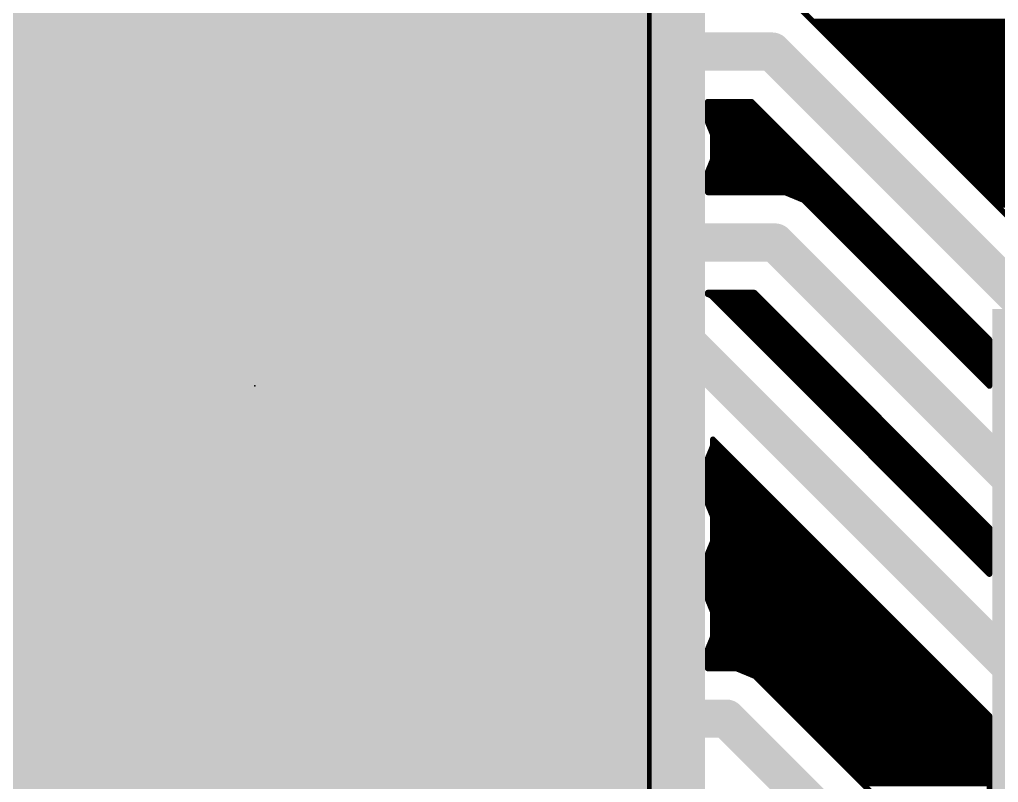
# Model space of a CAD drawing. Extents: x -14 to 106, y -12 to 107.
# Drawn here: x 48.03 to 74.08, y 39.34 to 59.64 of the extents above; entities that cross this region are included whole.
import ezdxf

# ---------------------------------------------------------------- set-up
doc = ezdxf.new("R2010")
doc.units = 0
for name, color, linetype in [('16', 132, 'CONTINUOUS'), ('17', 110, 'CONTINUOUS'), ('21', 253, 'CONTINUOUS'), ('23', 53, 'CONTINUOUS'), ('42', 132, 'CONTINUOUS')]:
    doc.layers.add(name, color=color, linetype=linetype)

# ---------------------------------------------------------------- blocks, each defined once
blk = doc.blocks.new('RECT')
blk.add_solid([(-0.5, -0.5), (0.5, -0.5), (-0.5, 0.5), (0.5, 0.5)])
blk = doc.blocks.new('OFFSETP100')
at = {"const_width": 1}
blk.add_lwpolyline([(0, 0), (1, 0)], dxfattribs=at)
at = {"const_width": 0.5}
for points in [[(0, 0.25, 1), (0, -0.25)], [(1, -0.25, 1), (1, 0.25)]]:
    blk.add_lwpolyline(points, format="xyb", dxfattribs=at)

msp = doc.modelspace()

# ---------------------------------------------------------------- linework, layer by layer
at = {"layer": '16'}
for points, const_width in [([(76.7234, 52.0156), (68.8207, 59.9183)], 0.1524), ([(69.1506, 59.5884), (103.6066, 59.5884)], 0.1524), ([(69.303, 59.436), (103.6066, 59.436)], 0.1524), ([(68.065, 58.7872), (63.1855, 58.7872)], 1.016), ([(79.4826, 47.3696), (68.065, 58.7872)], 1.016), ([(69.4554, 59.2836), (103.6066, 59.2836)], 0.1524), ([(69.6078, 59.1312), (103.6066, 59.1312)], 0.1524), ([(69.7602, 58.9788), (103.6066, 58.9788)], 0.1524), ([(69.9126, 58.8264), (103.6066, 58.8264)], 0.1524), ([(70.065, 58.674), (103.6066, 58.674)], 0.1524), ([(70.2174, 58.5216), (103.6066, 58.5216)], 0.1524), ([(70.3698, 58.3692), (103.6066, 58.3692)], 0.1524), ([(70.5222, 58.2168), (103.6066, 58.2168)], 0.1524), ([(70.6746, 58.0644), (103.6066, 58.0644)], 0.1524), ([(70.827, 57.912), (103.6066, 57.912)], 0.1524), ([(70.9794, 57.7596), (103.6066, 57.7596)], 0.1524), ([(71.1318, 57.6072), (103.6066, 57.6072)], 0.1524), ([(66.3503, 56.905), (66.3503, 57.453)], 0.1524), ([(66.3503, 57.453), (67.5123, 57.453)], 0.1524), ([(66.3503, 57.3024), (67.6629, 57.3024)], 0.1524), ([(67.5123, 57.453), (73.844, 51.1213)], 0.1524), ([(71.2842, 57.4548), (103.6066, 57.4548)], 0.1524), ([(71.4366, 57.3024), (103.6066, 57.3024)], 0.1524), ([(66.3503, 57.15), (67.8153, 57.15)], 0.1524), ([(66.3503, 56.9976), (67.9677, 56.9976)], 0.1524), ([(71.589, 57.15), (103.6066, 57.15)], 0.1524), ([(71.7414, 56.9976), (103.6066, 56.9976)], 0.1524), ([(66.4867, 56.5756), (66.3503, 56.905)], 0.1524), ([(66.375, 56.8452), (68.1201, 56.8452)], 0.1524), ([(71.8938, 56.8452), (103.6066, 56.8452)], 0.1524), ([(66.4382, 56.6928), (68.2725, 56.6928)], 0.1524), ([(66.4867, 55.9188), (66.4867, 56.5756)], 0.1524), ([(66.4867, 56.5404), (68.4249, 56.5404)], 0.1524), ([(72.0462, 56.6928), (103.6066, 56.6928)], 0.1524), ([(72.1986, 56.5404), (103.6066, 56.5404)], 0.1524), ([(66.4867, 56.388), (68.5773, 56.388)], 0.1524), ([(66.4867, 56.2356), (68.7297, 56.2356)], 0.1524), ([(72.351, 56.388), (103.6066, 56.388)], 0.1524), ([(72.5034, 56.2356), (103.6066, 56.2356)], 0.1524), ([(66.4867, 56.0832), (68.8821, 56.0832)], 0.1524), ([(72.6558, 56.0832), (103.6066, 56.0832)], 0.1524), ([(66.3503, 55.5894), (66.4867, 55.9188)], 0.1524), ([(66.4286, 55.7784), (69.1869, 55.7784)], 0.1524), ([(66.4867, 55.9308), (69.0345, 55.9308)], 0.1524), ([(72.8082, 55.9308), (103.6066, 55.9308)], 0.1524), ([(72.9606, 55.7784), (103.6066, 55.7784)], 0.1524), ([(66.3503, 55.0414), (66.3503, 55.5894)], 0.1524), ([(66.3503, 55.4736), (69.4917, 55.4736)], 0.1524), ([(66.3654, 55.626), (69.3393, 55.626)], 0.1524), ([(73.113, 55.626), (103.6066, 55.626)], 0.1524), ([(73.2654, 55.4736), (103.6066, 55.4736)], 0.1524), ([(66.3503, 55.3212), (69.6441, 55.3212)], 0.1524), ([(66.3503, 55.1688), (69.7965, 55.1688)], 0.1524), ([(73.4178, 55.3212), (103.6066, 55.3212)], 0.1524), ([(73.5702, 55.1688), (103.6066, 55.1688)], 0.1524), ([(68.4065, 55.0414), (66.3503, 55.0414)], 0.1524), ([(68.8969, 54.8383), (68.4065, 55.0414)], 0.1524), ([(68.4669, 55.0164), (69.9489, 55.0164)], 0.1524), ([(73.7226, 55.0164), (103.6066, 55.0164)], 0.1524), ([(68.8348, 54.864), (70.1013, 54.864)], 0.1524), ([(69.2722, 54.463), (68.8969, 54.8383)], 0.1524), ([(69.0236, 54.7116), (70.2537, 54.7116)], 0.1524), ([(73.875, 54.864), (103.6066, 54.864)], 0.1524), ([(74.0274, 54.7116), (103.6066, 54.7116)], 0.1524), ([(69.176, 54.5592), (70.4061, 54.5592)], 0.1524), ([(73.844, 49.8912), (69.2722, 54.463)], 0.1524), ([(69.2722, 54.463), (69.2722, 54.463)], 0.1524), ([(69.3284, 54.4068), (70.5585, 54.4068)], 0.1524), ([(68.1412, 53.7072), (63.1855, 53.7072)], 1.016), ([(79.4826, 42.3658), (68.1412, 53.7072)], 1.016), ([(69.4808, 54.2544), (70.7109, 54.2544)], 0.1524), ([(69.6332, 54.102), (70.8633, 54.102)], 0.1524), ([(69.7856, 53.9496), (71.0157, 53.9496)], 0.1524), ([(69.938, 53.7972), (71.1681, 53.7972)], 0.1524), ([(70.0904, 53.6448), (71.3205, 53.6448)], 0.1524), ([(70.2428, 53.4924), (71.4729, 53.4924)], 0.1524), ([(70.3952, 53.34), (71.6253, 53.34)], 0.1524), ([(70.5476, 53.1876), (71.7777, 53.1876)], 0.1524), ([(70.7, 53.0352), (71.9301, 53.0352)], 0.1524), ([(70.8524, 52.8828), (72.0825, 52.8828)], 0.1524), ([(71.0048, 52.7304), (72.2349, 52.7304)], 0.1524), ([(71.1572, 52.578), (72.3873, 52.578)], 0.1524), ([(66.3503, 52.373), (67.5885, 52.373)], 0.1524), ([(66.3503, 52.3326), (66.3503, 52.373)], 0.1524), ([(66.4331, 52.2983), (66.3503, 52.3326)], 0.1524), ([(66.8084, 51.923), (66.4331, 52.2983)], 0.1524), ([(67.5885, 52.373), (73.844, 46.1175)], 0.1524), ([(71.3096, 52.4256), (72.5397, 52.4256)], 0.1524), ([(66.4582, 52.2732), (67.6883, 52.2732)], 0.1524), ([(66.6106, 52.1208), (67.8407, 52.1208)], 0.1524), ([(71.462, 52.2732), (72.6921, 52.2732)], 0.1524), ([(71.6144, 52.1208), (72.8445, 52.1208)], 0.1524), ([(66.763, 51.9684), (67.9931, 51.9684)], 0.1524), ([(73.844, 44.8874), (66.8084, 51.923)], 0.1524), ([(66.9154, 51.816), (68.1455, 51.816)], 0.1524), ([(71.7668, 51.9684), (72.9969, 51.9684)], 0.1524), ([(71.9192, 51.816), (73.1493, 51.816)], 0.1524), ([(65.6774, 51.1672), (63.1855, 51.1672)], 1.016), ([(79.4826, 37.362), (65.6774, 51.1672)], 1.016), ([(67.0678, 51.6636), (68.2979, 51.6636)], 0.1524), ([(67.2202, 51.5112), (68.4503, 51.5112)], 0.1524), ([(72.0716, 51.6636), (73.3017, 51.6636)], 0.1524), ([(72.224, 51.5112), (73.4541, 51.5112)], 0.1524), ([(67.3726, 51.3588), (68.6027, 51.3588)], 0.1524), ([(72.3764, 51.3588), (73.6065, 51.3588)], 0.1524), ([(67.525, 51.2064), (68.7551, 51.2064)], 0.1524), ([(67.6774, 51.054), (68.9075, 51.054)], 0.1524), ([(72.5288, 51.2064), (73.7589, 51.2064)], 0.1524), ([(72.6812, 51.054), (73.844, 51.054)], 0.1524), ([(73.844, 51.1213), (73.844, 49.8912)], 0.1524), ([(67.8298, 50.9016), (69.0599, 50.9016)], 0.1524), ([(67.9822, 50.7492), (69.2123, 50.7492)], 0.1524), ([(72.8336, 50.9016), (73.844, 50.9016)], 0.1524), ([(72.986, 50.7492), (73.844, 50.7492)], 0.1524), ([(68.1346, 50.5968), (69.3647, 50.5968)], 0.1524), ([(73.1384, 50.5968), (73.844, 50.5968)], 0.1524), ([(68.287, 50.4444), (69.5171, 50.4444)], 0.1524), ([(68.4394, 50.292), (69.6695, 50.292)], 0.1524), ([(73.2908, 50.4444), (73.844, 50.4444)], 0.1524), ([(73.4432, 50.292), (73.844, 50.292)], 0.1524), ([(68.5918, 50.1396), (69.8219, 50.1396)], 0.1524), ([(68.7442, 49.9872), (69.9743, 49.9872)], 0.1524), ([(73.5956, 50.1396), (73.844, 50.1396)], 0.1524), ([(73.748, 49.9872), (73.844, 49.9872)], 0.1524), ([(68.8966, 49.8348), (70.1267, 49.8348)], 0.1524), ([(69.049, 49.6824), (70.2791, 49.6824)], 0.1524), ([(69.2014, 49.53), (70.4315, 49.53)], 0.1524), ([(69.3538, 49.3776), (70.5839, 49.3776)], 0.1524), ([(69.5062, 49.2252), (70.7363, 49.2252)], 0.1524), ([(69.6586, 49.0728), (70.8887, 49.0728)], 0.1524), ([(69.811, 48.9204), (71.0411, 48.9204)], 0.1524), ([(69.9634, 48.768), (71.1935, 48.768)], 0.1524), ([(66.4867, 48.2988), (66.4867, 48.471)], 0.1524), ([(66.4867, 48.471), (73.844, 41.1137)], 0.1524), ([(66.4867, 48.4632), (66.4945, 48.4632)], 0.1524), ([(70.1158, 48.6156), (71.3459, 48.6156)], 0.1524), ([(70.2682, 48.4632), (71.4983, 48.4632)], 0.1524), ([(66.3503, 47.9694), (66.4867, 48.2988)], 0.1524), ([(66.4286, 48.1584), (66.7993, 48.1584)], 0.1524), ([(66.4867, 48.3108), (66.6469, 48.3108)], 0.1524), ([(70.4206, 48.3108), (71.6507, 48.3108)], 0.1524), ([(70.573, 48.1584), (71.8031, 48.1584)], 0.1524), ([(66.3503, 46.745), (66.3503, 47.9694)], 0.1524), ([(66.3654, 48.006), (66.9517, 48.006)], 0.1524), ([(70.7254, 48.006), (71.9555, 48.006)], 0.1524), ([(66.3503, 47.8536), (67.1041, 47.8536)], 0.1524), ([(66.3503, 47.7012), (67.2565, 47.7012)], 0.1524), ([(70.8778, 47.8536), (72.1079, 47.8536)], 0.1524), ([(71.0302, 47.7012), (72.2603, 47.7012)], 0.1524), ([(66.3503, 47.5488), (67.4089, 47.5488)], 0.1524), ([(66.3503, 47.3964), (67.5613, 47.3964)], 0.1524), ([(71.1826, 47.5488), (72.4127, 47.5488)], 0.1524), ([(71.335, 47.3964), (72.5651, 47.3964)], 0.1524), ([(66.3503, 47.244), (67.7137, 47.244)], 0.1524), ([(66.3503, 47.0916), (67.8661, 47.0916)], 0.1524), ([(71.4874, 47.244), (72.7175, 47.244)], 0.1524), ([(71.6398, 47.0916), (72.8699, 47.0916)], 0.1524), ([(66.3503, 46.9392), (68.0185, 46.9392)], 0.1524), ([(71.7922, 46.9392), (73.0223, 46.9392)], 0.1524), ([(66.3503, 46.7868), (68.1709, 46.7868)], 0.1524), ([(66.4867, 46.4156), (66.3503, 46.745)], 0.1524), ([(66.3961, 46.6344), (68.3233, 46.6344)], 0.1524), ([(71.9446, 46.7868), (73.1747, 46.7868)], 0.1524), ([(72.097, 46.6344), (73.3271, 46.6344)], 0.1524), ([(66.4592, 46.482), (68.4757, 46.482)], 0.1524), ([(66.4867, 45.7588), (66.4867, 46.4156)], 0.1524), ([(66.4867, 46.3296), (68.6281, 46.3296)], 0.1524), ([(72.2494, 46.482), (73.4795, 46.482)], 0.1524), ([(72.4018, 46.3296), (73.6319, 46.3296)], 0.1524), ([(66.4867, 46.1772), (68.7805, 46.1772)], 0.1524), ([(72.5542, 46.1772), (73.7843, 46.1772)], 0.1524), ([(73.844, 46.1175), (73.844, 44.8874)], 0.1524), ([(66.4867, 46.0248), (68.9329, 46.0248)], 0.1524), ([(66.4867, 45.8724), (69.0853, 45.8724)], 0.1524), ([(72.7066, 46.0248), (73.844, 46.0248)], 0.1524), ([(72.859, 45.8724), (73.844, 45.8724)], 0.1524), ([(66.3503, 45.4294), (66.4867, 45.7588)], 0.1524), ([(66.4075, 45.5676), (69.3901, 45.5676)], 0.1524), ([(66.4706, 45.72), (69.2377, 45.72)], 0.1524), ([(73.0114, 45.72), (73.844, 45.72)], 0.1524), ([(73.1638, 45.5676), (73.844, 45.5676)], 0.1524), ([(66.3503, 44.205), (66.3503, 45.4294)], 0.1524), ([(66.3503, 45.4152), (69.5425, 45.4152)], 0.1524), ([(66.3503, 45.2628), (69.6949, 45.2628)], 0.1524), ([(73.3162, 45.4152), (73.844, 45.4152)], 0.1524), ([(73.4686, 45.2628), (73.844, 45.2628)], 0.1524), ([(66.3503, 45.1104), (69.8473, 45.1104)], 0.1524), ([(73.621, 45.1104), (73.844, 45.1104)], 0.1524), ([(66.3503, 44.958), (69.9997, 44.958)], 0.1524), ([(66.3503, 44.8056), (70.1521, 44.8056)], 0.1524), ([(73.7734, 44.958), (73.844, 44.958)], 0.1524), ([(66.3503, 44.6532), (70.3045, 44.6532)], 0.1524), ([(66.3503, 44.5008), (70.4569, 44.5008)], 0.1524), ([(66.3503, 44.3484), (70.6093, 44.3484)], 0.1524), ([(66.4867, 43.8756), (66.3503, 44.205)], 0.1524), ([(66.354, 44.196), (70.7617, 44.196)], 0.1524), ([(66.4171, 44.0436), (70.9141, 44.0436)], 0.1524), ([(66.4803, 43.8912), (71.0665, 43.8912)], 0.1524), ([(66.4867, 43.2188), (66.4867, 43.8756)], 0.1524), ([(66.4867, 43.7388), (71.2189, 43.7388)], 0.1524), ([(66.4867, 43.5864), (71.3713, 43.5864)], 0.1524), ([(66.4867, 43.434), (71.5237, 43.434)], 0.1524), ([(66.3503, 42.8894), (66.4867, 43.2188)], 0.1524), ([(66.4867, 43.2816), (71.6761, 43.2816)], 0.1524), ([(66.3865, 42.9768), (71.9809, 42.9768)], 0.1524), ([(66.4496, 43.1292), (71.8285, 43.1292)], 0.1524), ([(66.3503, 42.3758), (66.3503, 42.8894)], 0.1524), ([(66.3503, 42.8244), (72.1333, 42.8244)], 0.1524), ([(66.3503, 42.672), (72.2857, 42.672)], 0.1524), ([(66.3503, 42.5196), (72.4381, 42.5196)], 0.1524), ([(67.1122, 42.3758), (66.3503, 42.3758)], 0.1524), ([(67.6026, 42.1727), (67.1122, 42.3758)], 0.1524), ([(67.133, 42.3672), (72.5905, 42.3672)], 0.1524), ([(67.5009, 42.2148), (72.7429, 42.2148)], 0.1524), ([(67.9779, 41.7974), (67.6026, 42.1727)], 0.1524), ([(67.7129, 42.0624), (72.8953, 42.0624)], 0.1524), ([(67.8653, 41.91), (73.0477, 41.91)], 0.1524), ([(73.844, 35.9313), (67.9779, 41.7974)], 0.1524), ([(68.0177, 41.7576), (73.2001, 41.7576)], 0.1524), ([(68.1701, 41.6052), (73.3525, 41.6052)], 0.1524), ([(63.2199, 41.0416), (63.1855, 41.0072)], 1.016), ([(66.8468, 41.0416), (63.2199, 41.0416)], 1.016), ([(75.6277, 32.2607), (66.8468, 41.0416)], 1.016), ([(68.3225, 41.4528), (73.5049, 41.4528)], 0.1524), ([(68.4749, 41.3004), (73.6573, 41.3004)], 0.1524), ([(68.6273, 41.148), (73.8097, 41.148)], 0.1524), ([(73.844, 41.1137), (73.844, 35.9313)], 0.1524), ([(68.7797, 40.9956), (73.844, 40.9956)], 0.1524), ([(68.9321, 40.8432), (73.844, 40.8432)], 0.1524), ([(69.0845, 40.6908), (73.844, 40.6908)], 0.1524), ([(69.2369, 40.5384), (73.844, 40.5384)], 0.1524), ([(69.3893, 40.386), (73.844, 40.386)], 0.1524), ([(69.5417, 40.2336), (73.844, 40.2336)], 0.1524), ([(69.6941, 40.0812), (73.844, 40.0812)], 0.1524), ([(69.8465, 39.9288), (73.844, 39.9288)], 0.1524), ([(69.9989, 39.7764), (73.844, 39.7764)], 0.1524), ([(70.1513, 39.624), (73.844, 39.624)], 0.1524), ([(70.3037, 39.4716), (73.844, 39.4716)], 0.1524), ([(70.4561, 39.3192), (73.844, 39.3192)], 0.1524)]:
    msp.add_lwpolyline(points, dxfattribs=dict(at, const_width=const_width))
for points, const_width in [([(69.1506, 59.6265, 1), (69.1506, 59.5503)], 0.0762), ([(69.303, 59.4741, 1), (69.303, 59.3979)], 0.0762), ([(63.1855, 59.0412, 1), (63.1855, 58.5332)], 0.508), ([(68.2446, 58.9668, 1), (67.8853, 58.6076)], 0.508), ([(68.065, 58.5332, 1), (68.065, 59.0412)], 0.508), ([(69.4554, 59.3217, 1), (69.4554, 59.2455)], 0.0762), ([(69.6078, 59.1693, 1), (69.6078, 59.0931)], 0.0762), ([(69.7602, 59.0169, 1), (69.7602, 58.9407)], 0.0762), ([(69.9126, 58.8645, 1), (69.9126, 58.7883)], 0.0762), ([(70.065, 58.7121, 1), (70.065, 58.6359)], 0.0762), ([(70.2174, 58.5597, 1), (70.2174, 58.4835)], 0.0762), ([(70.3698, 58.4073, 1), (70.3698, 58.3311)], 0.0762), ([(70.5222, 58.2549, 1), (70.5222, 58.1787)], 0.0762), ([(70.6746, 58.1025, 1), (70.6746, 58.0263)], 0.0762), ([(70.827, 57.9501, 1), (70.827, 57.8739)], 0.0762), ([(70.9794, 57.7977, 1), (70.9794, 57.7215)], 0.0762), ([(71.1318, 57.6453, 1), (71.1318, 57.5691)], 0.0762), ([(66.3884, 57.453, 1), (66.3122, 57.453)], 0.0762), ([(66.3503, 57.4911, 1), (66.3503, 57.4149)], 0.0762), ([(66.3503, 57.3405, 1), (66.3503, 57.2643)], 0.0762), ([(67.5392, 57.4799, 1), (67.4854, 57.4261)], 0.0762), ([(67.5123, 57.4149, 1), (67.5123, 57.4911)], 0.0762), ([(67.6629, 57.2643, 1), (67.6629, 57.3405)], 0.0762), ([(71.2842, 57.4929, 1), (71.2842, 57.4167)], 0.0762), ([(71.4366, 57.3405, 1), (71.4366, 57.2643)], 0.0762), ([(66.3503, 57.1881, 1), (66.3503, 57.1119)], 0.0762), ([(66.3503, 57.0357, 1), (66.3503, 56.9595)], 0.0762), ([(67.8153, 57.1119, 1), (67.8153, 57.1881)], 0.0762), ([(67.9677, 56.9595, 1), (67.9677, 57.0357)], 0.0762), ([(71.589, 57.1881, 1), (71.589, 57.1119)], 0.0762), ([(71.7414, 57.0357, 1), (71.7414, 56.9595)], 0.0762), ([(66.3855, 56.9196, 1), (66.3151, 56.8904)], 0.0762), ([(66.3122, 56.905, 1), (66.3884, 56.905)], 0.0762), ([(66.375, 56.8833, 1), (66.375, 56.8071)], 0.0762), ([(68.1201, 56.8071, 1), (68.1201, 56.8833)], 0.0762), ([(71.8938, 56.8833, 1), (71.8938, 56.8071)], 0.0762), ([(66.4382, 56.7309, 1), (66.4382, 56.6547)], 0.0762), ([(66.5248, 56.5756, 1), (66.4486, 56.5756)], 0.0762), ([(66.4867, 56.5785, 1), (66.4867, 56.5023)], 0.0762), ([(66.4515, 56.5611, 1), (66.5219, 56.5902)], 0.0762), ([(68.2725, 56.6547, 1), (68.2725, 56.7309)], 0.0762), ([(68.4249, 56.5023, 1), (68.4249, 56.5785)], 0.0762), ([(72.0462, 56.7309, 1), (72.0462, 56.6547)], 0.0762), ([(72.1986, 56.5785, 1), (72.1986, 56.5023)], 0.0762), ([(66.4867, 56.4261, 1), (66.4867, 56.3499)], 0.0762), ([(66.4867, 56.2737, 1), (66.4867, 56.1975)], 0.0762), ([(68.5773, 56.3499, 1), (68.5773, 56.4261)], 0.0762), ([(68.7297, 56.1975, 1), (68.7297, 56.2737)], 0.0762), ([(72.351, 56.4261, 1), (72.351, 56.3499)], 0.0762), ([(72.5034, 56.2737, 1), (72.5034, 56.1975)], 0.0762), ([(66.4867, 56.1213, 1), (66.4867, 56.0451)], 0.0762), ([(68.8821, 56.0451, 1), (68.8821, 56.1213)], 0.0762), ([(72.6558, 56.1213, 1), (72.6558, 56.0451)], 0.0762), ([(66.4286, 55.8165, 1), (66.4286, 55.7403)], 0.0762), ([(66.4867, 55.9689, 1), (66.4867, 55.8927)], 0.0762), ([(66.4486, 55.9188, 1), (66.5248, 55.9188)], 0.0762), ([(66.5219, 55.9042, 1), (66.4515, 55.9333)], 0.0762), ([(69.0345, 55.8927, 1), (69.0345, 55.9689)], 0.0762), ([(69.1869, 55.7403, 1), (69.1869, 55.8165)], 0.0762), ([(72.8082, 55.9689, 1), (72.8082, 55.8927)], 0.0762), ([(72.9606, 55.8165, 1), (72.9606, 55.7403)], 0.0762), ([(66.3884, 55.5894, 1), (66.3122, 55.5894)], 0.0762), ([(66.3151, 55.604, 1), (66.3855, 55.5748)], 0.0762), ([(66.3503, 55.5117, 1), (66.3503, 55.4355)], 0.0762), ([(66.3654, 55.6641, 1), (66.3654, 55.5879)], 0.0762), ([(69.3393, 55.5879, 1), (69.3393, 55.6641)], 0.0762), ([(69.4917, 55.4355, 1), (69.4917, 55.5117)], 0.0762), ([(73.113, 55.6641, 1), (73.113, 55.5879)], 0.0762), ([(73.2654, 55.5117, 1), (73.2654, 55.4355)], 0.0762), ([(66.3503, 55.3593, 1), (66.3503, 55.2831)], 0.0762), ([(66.3503, 55.2069, 1), (66.3503, 55.1307)], 0.0762), ([(69.6441, 55.2831, 1), (69.6441, 55.3593)], 0.0762), ([(69.7965, 55.1307, 1), (69.7965, 55.2069)], 0.0762), ([(73.4178, 55.3593, 1), (73.4178, 55.2831)], 0.0762), ([(73.5702, 55.2069, 1), (73.5702, 55.1307)], 0.0762), ([(66.3503, 55.0795, 1), (66.3503, 55.0033)], 0.0762), ([(66.3122, 55.0414, 1), (66.3884, 55.0414)], 0.0762), ([(68.4211, 55.0766, 1), (68.392, 55.0062)], 0.0762), ([(68.4065, 55.0033, 1), (68.4065, 55.0795)], 0.0762), ([(68.4669, 55.0545, 1), (68.4669, 54.9783)], 0.0762), ([(69.9489, 54.9783, 1), (69.9489, 55.0545)], 0.0762), ([(73.7226, 55.0545, 1), (73.7226, 54.9783)], 0.0762), ([(68.8348, 54.9021, 1), (68.8348, 54.8259)], 0.0762), ([(68.9239, 54.8652, 1), (68.87, 54.8113)], 0.0762), ([(68.8823, 54.8031, 1), (68.9115, 54.8735)], 0.0762), ([(69.0236, 54.7497, 1), (69.0236, 54.6735)], 0.0762), ([(70.1013, 54.8259, 1), (70.1013, 54.9021)], 0.0762), ([(70.2537, 54.6735, 1), (70.2537, 54.7497)], 0.0762), ([(73.875, 54.9021, 1), (73.875, 54.8259)], 0.0762), ([(74.0274, 54.7497, 1), (74.0274, 54.6735)], 0.0762), ([(69.176, 54.5973, 1), (69.176, 54.5211)], 0.0762), ([(69.2992, 54.4899, 1), (69.2453, 54.436)], 0.0762), ([(69.3103, 54.463, 1), (69.2341, 54.463)], 0.0762), ([(69.2341, 54.463, 1), (69.3103, 54.463)], 0.0762), ([(69.2453, 54.436, 1), (69.2992, 54.4899)], 0.0762), ([(69.3284, 54.4449, 1), (69.3284, 54.3687)], 0.0762), ([(70.4061, 54.5211, 1), (70.4061, 54.5973)], 0.0762), ([(70.5585, 54.3687, 1), (70.5585, 54.4449)], 0.0762), ([(63.1855, 53.9612, 1), (63.1855, 53.4532)], 0.508), ([(68.3208, 53.8868, 1), (67.9615, 53.5276)], 0.508), ([(68.1412, 53.4532, 1), (68.1412, 53.9612)], 0.508), ([(69.4808, 54.2925, 1), (69.4808, 54.2163)], 0.0762), ([(70.7109, 54.2163, 1), (70.7109, 54.2925)], 0.0762), ([(69.6332, 54.1401, 1), (69.6332, 54.0639)], 0.0762), ([(69.7856, 53.9877, 1), (69.7856, 53.9115)], 0.0762), ([(70.8633, 54.0639, 1), (70.8633, 54.1401)], 0.0762), ([(71.0157, 53.9115, 1), (71.0157, 53.9877)], 0.0762), ([(69.938, 53.8353, 1), (69.938, 53.7591)], 0.0762), ([(70.0904, 53.6829, 1), (70.0904, 53.6067)], 0.0762), ([(71.1681, 53.7591, 1), (71.1681, 53.8353)], 0.0762), ([(71.3205, 53.6067, 1), (71.3205, 53.6829)], 0.0762), ([(70.2428, 53.5305, 1), (70.2428, 53.4543)], 0.0762), ([(70.3952, 53.3781, 1), (70.3952, 53.3019)], 0.0762), ([(71.4729, 53.4543, 1), (71.4729, 53.5305)], 0.0762), ([(71.6253, 53.3019, 1), (71.6253, 53.3781)], 0.0762), ([(70.5476, 53.2257, 1), (70.5476, 53.1495)], 0.0762), ([(71.7777, 53.1495, 1), (71.7777, 53.2257)], 0.0762), ([(70.7, 53.0733, 1), (70.7, 52.9971)], 0.0762), ([(70.8524, 52.9209, 1), (70.8524, 52.8447)], 0.0762), ([(71.9301, 52.9971, 1), (71.9301, 53.0733)], 0.0762), ([(72.0825, 52.8447, 1), (72.0825, 52.9209)], 0.0762), ([(71.0048, 52.7685, 1), (71.0048, 52.6923)], 0.0762), ([(71.1572, 52.6161, 1), (71.1572, 52.5399)], 0.0762), ([(72.2349, 52.6923, 1), (72.2349, 52.7685)], 0.0762), ([(72.3873, 52.5399, 1), (72.3873, 52.6161)], 0.0762), ([(66.3503, 52.4111, 1), (66.3503, 52.3349)], 0.0762), ([(66.3884, 52.373, 1), (66.3122, 52.373)], 0.0762), ([(66.3648, 52.3678, 1), (66.3357, 52.2974)], 0.0762), ([(66.3122, 52.3326, 1), (66.3884, 52.3326)], 0.0762), ([(66.4601, 52.3252, 1), (66.4062, 52.2713)], 0.0762), ([(66.4185, 52.2631, 1), (66.4477, 52.3335)], 0.0762), ([(67.6155, 52.3999, 1), (67.5616, 52.3461)], 0.0762), ([(67.5885, 52.3349, 1), (67.5885, 52.4111)], 0.0762), ([(71.3096, 52.4637, 1), (71.3096, 52.3875)], 0.0762), ([(72.5397, 52.3875, 1), (72.5397, 52.4637)], 0.0762), ([(66.4582, 52.3113, 1), (66.4582, 52.2351)], 0.0762), ([(66.6106, 52.1589, 1), (66.6106, 52.0827)], 0.0762), ([(67.6883, 52.2351, 1), (67.6883, 52.3113)], 0.0762), ([(67.8407, 52.0827, 1), (67.8407, 52.1589)], 0.0762), ([(71.462, 52.3113, 1), (71.462, 52.2351)], 0.0762), ([(71.6144, 52.1589, 1), (71.6144, 52.0827)], 0.0762), ([(72.6921, 52.2351, 1), (72.6921, 52.3113)], 0.0762), ([(72.8445, 52.0827, 1), (72.8445, 52.1589)], 0.0762), ([(66.763, 52.0065, 1), (66.763, 51.9303)], 0.0762), ([(66.8354, 51.9499, 1), (66.7815, 51.896)], 0.0762), ([(66.7815, 51.896, 1), (66.8354, 51.9499)], 0.0762), ([(66.9154, 51.8541, 1), (66.9154, 51.7779)], 0.0762), ([(67.9931, 51.9303, 1), (67.9931, 52.0065)], 0.0762), ([(68.1455, 51.7779, 1), (68.1455, 51.8541)], 0.0762), ([(71.7668, 52.0065, 1), (71.7668, 51.9303)], 0.0762), ([(71.9192, 51.8541, 1), (71.9192, 51.7779)], 0.0762), ([(72.9969, 51.9303, 1), (72.9969, 52.0065)], 0.0762), ([(73.1493, 51.7779, 1), (73.1493, 51.8541)], 0.0762), ([(63.1855, 51.4212, 1), (63.1855, 50.9132)], 0.508), ([(65.857, 51.3468, 1), (65.4977, 50.9876)], 0.508), ([(65.6774, 50.9132, 1), (65.6774, 51.4212)], 0.508), ([(67.0678, 51.7017, 1), (67.0678, 51.6255)], 0.0762), ([(67.2202, 51.5493, 1), (67.2202, 51.4731)], 0.0762), ([(68.2979, 51.6255, 1), (68.2979, 51.7017)], 0.0762), ([(68.4503, 51.4731, 1), (68.4503, 51.5493)], 0.0762), ([(72.0716, 51.7017, 1), (72.0716, 51.6255)], 0.0762), ([(72.224, 51.5493, 1), (72.224, 51.4731)], 0.0762), ([(73.3017, 51.6255, 1), (73.3017, 51.7017)], 0.0762), ([(73.4541, 51.4731, 1), (73.4541, 51.5493)], 0.0762), ([(67.3726, 51.3969, 1), (67.3726, 51.3207)], 0.0762), ([(68.6027, 51.3207, 1), (68.6027, 51.3969)], 0.0762), ([(72.3764, 51.3969, 1), (72.3764, 51.3207)], 0.0762), ([(73.6065, 51.3207, 1), (73.6065, 51.3969)], 0.0762), ([(67.525, 51.2445, 1), (67.525, 51.1683)], 0.0762), ([(67.6774, 51.0921, 1), (67.6774, 51.0159)], 0.0762), ([(68.7551, 51.1683, 1), (68.7551, 51.2445)], 0.0762), ([(68.9075, 51.0159, 1), (68.9075, 51.0921)], 0.0762), ([(72.5288, 51.2445, 1), (72.5288, 51.1683)], 0.0762), ([(72.6812, 51.0921, 1), (72.6812, 51.0159)], 0.0762), ([(73.7589, 51.1683, 1), (73.7589, 51.2445)], 0.0762), ([(73.8821, 51.1213, 1), (73.8059, 51.1213)], 0.0762), ([(73.8171, 51.0944, 1), (73.8709, 51.1483)], 0.0762), ([(73.844, 51.0159, 1), (73.844, 51.0921)], 0.0762), ([(67.8298, 50.9397, 1), (67.8298, 50.8635)], 0.0762), ([(67.9822, 50.7873, 1), (67.9822, 50.7111)], 0.0762), ([(69.0599, 50.8635, 1), (69.0599, 50.9397)], 0.0762), ([(69.2123, 50.7111, 1), (69.2123, 50.7873)], 0.0762), ([(72.8336, 50.9397, 1), (72.8336, 50.8635)], 0.0762), ([(72.986, 50.7873, 1), (72.986, 50.7111)], 0.0762), ([(73.844, 50.8635, 1), (73.844, 50.9397)], 0.0762), ([(73.844, 50.7111, 1), (73.844, 50.7873)], 0.0762), ([(68.1346, 50.6349, 1), (68.1346, 50.5587)], 0.0762), ([(69.3647, 50.5587, 1), (69.3647, 50.6349)], 0.0762), ([(73.1384, 50.6349, 1), (73.1384, 50.5587)], 0.0762), ([(73.844, 50.5587, 1), (73.844, 50.6349)], 0.0762), ([(68.287, 50.4825, 1), (68.287, 50.4063)], 0.0762), ([(68.4394, 50.3301, 1), (68.4394, 50.2539)], 0.0762), ([(69.5171, 50.4063, 1), (69.5171, 50.4825)], 0.0762), ([(69.6695, 50.2539, 1), (69.6695, 50.3301)], 0.0762), ([(73.2908, 50.4825, 1), (73.2908, 50.4063)], 0.0762), ([(73.4432, 50.3301, 1), (73.4432, 50.2539)], 0.0762), ([(73.844, 50.4063, 1), (73.844, 50.4825)], 0.0762), ([(73.844, 50.2539, 1), (73.844, 50.3301)], 0.0762), ([(68.5918, 50.1777, 1), (68.5918, 50.1015)], 0.0762), ([(68.7442, 50.0253, 1), (68.7442, 49.9491)], 0.0762), ([(69.8219, 50.1015, 1), (69.8219, 50.1777)], 0.0762), ([(69.9743, 49.9491, 1), (69.9743, 50.0253)], 0.0762), ([(73.5956, 50.1777, 1), (73.5956, 50.1015)], 0.0762), ([(73.748, 50.0253, 1), (73.748, 49.9491)], 0.0762), ([(73.844, 50.1015, 1), (73.844, 50.1777)], 0.0762), ([(73.844, 49.9491, 1), (73.844, 50.0253)], 0.0762), ([(68.8966, 49.8729, 1), (68.8966, 49.7967)], 0.0762), ([(69.049, 49.7205, 1), (69.049, 49.6443)], 0.0762), ([(70.1267, 49.7967, 1), (70.1267, 49.8729)], 0.0762), ([(70.2791, 49.6443, 1), (70.2791, 49.7205)], 0.0762), ([(73.8059, 49.8912, 1), (73.8821, 49.8912)], 0.0762), ([(73.8171, 49.8643, 1), (73.8709, 49.9181)], 0.0762), ([(69.2014, 49.5681, 1), (69.2014, 49.4919)], 0.0762), ([(70.4315, 49.4919, 1), (70.4315, 49.5681)], 0.0762), ([(69.3538, 49.4157, 1), (69.3538, 49.3395)], 0.0762), ([(69.5062, 49.2633, 1), (69.5062, 49.1871)], 0.0762), ([(70.5839, 49.3395, 1), (70.5839, 49.4157)], 0.0762), ([(70.7363, 49.1871, 1), (70.7363, 49.2633)], 0.0762), ([(69.6586, 49.1109, 1), (69.6586, 49.0347)], 0.0762), ([(69.811, 48.9585, 1), (69.811, 48.8823)], 0.0762), ([(70.8887, 49.0347, 1), (70.8887, 49.1109)], 0.0762), ([(71.0411, 48.8823, 1), (71.0411, 48.9585)], 0.0762), ([(69.9634, 48.8061, 1), (69.9634, 48.7299)], 0.0762), ([(71.1935, 48.7299, 1), (71.1935, 48.8061)], 0.0762), ([(66.5248, 48.471, 1), (66.4486, 48.471)], 0.0762), ([(66.5136, 48.498, 1), (66.4598, 48.4441)], 0.0762), ([(66.4867, 48.5013, 1), (66.4867, 48.4251)], 0.0762), ([(66.4945, 48.4251, 1), (66.4945, 48.5013)], 0.0762), ([(70.1158, 48.6537, 1), (70.1158, 48.5775)], 0.0762), ([(70.2682, 48.5013, 1), (70.2682, 48.4251)], 0.0762), ([(71.3459, 48.5775, 1), (71.3459, 48.6537)], 0.0762), ([(71.4983, 48.4251, 1), (71.4983, 48.5013)], 0.0762), ([(66.4286, 48.1965, 1), (66.4286, 48.1203)], 0.0762), ([(66.4867, 48.3489, 1), (66.4867, 48.2727)], 0.0762), ([(66.4486, 48.2988, 1), (66.5248, 48.2988)], 0.0762), ([(66.5219, 48.2842, 1), (66.4515, 48.3133)], 0.0762), ([(66.6469, 48.2727, 1), (66.6469, 48.3489)], 0.0762), ([(66.7993, 48.1203, 1), (66.7993, 48.1965)], 0.0762), ([(70.4206, 48.3489, 1), (70.4206, 48.2727)], 0.0762), ([(70.573, 48.1965, 1), (70.573, 48.1203)], 0.0762), ([(71.6507, 48.2727, 1), (71.6507, 48.3489)], 0.0762), ([(71.8031, 48.1203, 1), (71.8031, 48.1965)], 0.0762), ([(66.3884, 47.9694, 1), (66.3122, 47.9694)], 0.0762), ([(66.3151, 47.984, 1), (66.3855, 47.9548)], 0.0762), ([(66.3654, 48.0441, 1), (66.3654, 47.9679)], 0.0762), ([(66.9517, 47.9679, 1), (66.9517, 48.0441)], 0.0762), ([(70.7254, 48.0441, 1), (70.7254, 47.9679)], 0.0762), ([(71.9555, 47.9679, 1), (71.9555, 48.0441)], 0.0762), ([(66.3503, 47.8917, 1), (66.3503, 47.8155)], 0.0762), ([(66.3503, 47.7393, 1), (66.3503, 47.6631)], 0.0762), ([(67.1041, 47.8155, 1), (67.1041, 47.8917)], 0.0762), ([(67.2565, 47.6631, 1), (67.2565, 47.7393)], 0.0762), ([(70.8778, 47.8917, 1), (70.8778, 47.8155)], 0.0762), ([(71.0302, 47.7393, 1), (71.0302, 47.6631)], 0.0762), ([(72.1079, 47.8155, 1), (72.1079, 47.8917)], 0.0762), ([(72.2603, 47.6631, 1), (72.2603, 47.7393)], 0.0762), ([(66.3503, 47.5869, 1), (66.3503, 47.5107)], 0.0762), ([(66.3503, 47.4345, 1), (66.3503, 47.3583)], 0.0762), ([(67.4089, 47.5107, 1), (67.4089, 47.5869)], 0.0762), ([(67.5613, 47.3583, 1), (67.5613, 47.4345)], 0.0762), ([(71.1826, 47.5869, 1), (71.1826, 47.5107)], 0.0762), ([(71.335, 47.4345, 1), (71.335, 47.3583)], 0.0762), ([(72.4127, 47.5107, 1), (72.4127, 47.5869)], 0.0762), ([(72.5651, 47.3583, 1), (72.5651, 47.4345)], 0.0762), ([(66.3503, 47.2821, 1), (66.3503, 47.2059)], 0.0762), ([(66.3503, 47.1297, 1), (66.3503, 47.0535)], 0.0762), ([(67.7137, 47.2059, 1), (67.7137, 47.2821)], 0.0762), ([(67.8661, 47.0535, 1), (67.8661, 47.1297)], 0.0762), ([(71.4874, 47.2821, 1), (71.4874, 47.2059)], 0.0762), ([(71.6398, 47.1297, 1), (71.6398, 47.0535)], 0.0762), ([(72.7175, 47.2059, 1), (72.7175, 47.2821)], 0.0762), ([(72.8699, 47.0535, 1), (72.8699, 47.1297)], 0.0762), ([(66.3503, 46.9773, 1), (66.3503, 46.9011)], 0.0762), ([(68.0185, 46.9011, 1), (68.0185, 46.9773)], 0.0762), ([(71.7922, 46.9773, 1), (71.7922, 46.9011)], 0.0762), ([(73.0223, 46.9011, 1), (73.0223, 46.9773)], 0.0762), ([(66.3503, 46.8249, 1), (66.3503, 46.7487)], 0.0762), ([(66.3855, 46.7596, 1), (66.3151, 46.7304)], 0.0762), ([(66.3122, 46.745, 1), (66.3884, 46.745)], 0.0762), ([(66.3961, 46.6725, 1), (66.3961, 46.5963)], 0.0762), ([(68.1709, 46.7487, 1), (68.1709, 46.8249)], 0.0762), ([(68.3233, 46.5963, 1), (68.3233, 46.6725)], 0.0762), ([(71.9446, 46.8249, 1), (71.9446, 46.7487)], 0.0762), ([(72.097, 46.6725, 1), (72.097, 46.5963)], 0.0762), ([(73.1747, 46.7487, 1), (73.1747, 46.8249)], 0.0762), ([(73.3271, 46.5963, 1), (73.3271, 46.6725)], 0.0762), ([(66.4592, 46.5201, 1), (66.4592, 46.4439)], 0.0762), ([(66.5248, 46.4156, 1), (66.4486, 46.4156)], 0.0762), ([(66.4867, 46.3677, 1), (66.4867, 46.2915)], 0.0762), ([(66.4515, 46.4011, 1), (66.5219, 46.4302)], 0.0762), ([(68.4757, 46.4439, 1), (68.4757, 46.5201)], 0.0762), ([(68.6281, 46.2915, 1), (68.6281, 46.3677)], 0.0762), ([(72.2494, 46.5201, 1), (72.2494, 46.4439)], 0.0762), ([(72.4018, 46.3677, 1), (72.4018, 46.2915)], 0.0762), ([(73.4795, 46.4439, 1), (73.4795, 46.5201)], 0.0762), ([(73.6319, 46.2915, 1), (73.6319, 46.3677)], 0.0762), ([(66.4867, 46.2153, 1), (66.4867, 46.1391)], 0.0762), ([(68.7805, 46.1391, 1), (68.7805, 46.2153)], 0.0762), ([(72.5542, 46.2153, 1), (72.5542, 46.1391)], 0.0762), ([(73.7843, 46.1391, 1), (73.7843, 46.2153)], 0.0762), ([(73.8821, 46.1175, 1), (73.8059, 46.1175)], 0.0762), ([(73.8171, 46.0906, 1), (73.8709, 46.1445)], 0.0762), ([(66.4867, 46.0629, 1), (66.4867, 45.9867)], 0.0762), ([(66.4867, 45.9105, 1), (66.4867, 45.8343)], 0.0762), ([(68.9329, 45.9867, 1), (68.9329, 46.0629)], 0.0762), ([(69.0853, 45.8343, 1), (69.0853, 45.9105)], 0.0762), ([(72.7066, 46.0629, 1), (72.7066, 45.9867)], 0.0762), ([(72.859, 45.9105, 1), (72.859, 45.8343)], 0.0762), ([(73.844, 45.9867, 1), (73.844, 46.0629)], 0.0762), ([(73.844, 45.8343, 1), (73.844, 45.9105)], 0.0762), ([(66.4075, 45.6057, 1), (66.4075, 45.5295)], 0.0762), ([(66.4706, 45.7581, 1), (66.4706, 45.6819)], 0.0762), ([(66.4486, 45.7588, 1), (66.5248, 45.7588)], 0.0762), ([(66.5219, 45.7442, 1), (66.4515, 45.7733)], 0.0762), ([(69.2377, 45.6819, 1), (69.2377, 45.7581)], 0.0762), ([(69.3901, 45.5295, 1), (69.3901, 45.6057)], 0.0762), ([(73.0114, 45.7581, 1), (73.0114, 45.6819)], 0.0762), ([(73.1638, 45.6057, 1), (73.1638, 45.5295)], 0.0762), ([(73.844, 45.6819, 1), (73.844, 45.7581)], 0.0762), ([(73.844, 45.5295, 1), (73.844, 45.6057)], 0.0762), ([(66.3884, 45.4294, 1), (66.3122, 45.4294)], 0.0762), ([(66.3503, 45.4533, 1), (66.3503, 45.3771)], 0.0762), ([(66.3151, 45.444, 1), (66.3855, 45.4148)], 0.0762), ([(66.3503, 45.3009, 1), (66.3503, 45.2247)], 0.0762), ([(69.5425, 45.3771, 1), (69.5425, 45.4533)], 0.0762), ([(69.6949, 45.2247, 1), (69.6949, 45.3009)], 0.0762), ([(73.3162, 45.4533, 1), (73.3162, 45.3771)], 0.0762), ([(73.4686, 45.3009, 1), (73.4686, 45.2247)], 0.0762), ([(73.844, 45.3771, 1), (73.844, 45.4533)], 0.0762), ([(73.844, 45.2247, 1), (73.844, 45.3009)], 0.0762), ([(66.3503, 45.1485, 1), (66.3503, 45.0723)], 0.0762), ([(69.8473, 45.0723, 1), (69.8473, 45.1485)], 0.0762), ([(73.621, 45.1485, 1), (73.621, 45.0723)], 0.0762), ([(73.844, 45.0723, 1), (73.844, 45.1485)], 0.0762), ([(66.3503, 44.9961, 1), (66.3503, 44.9199)], 0.0762), ([(66.3503, 44.8437, 1), (66.3503, 44.7675)], 0.0762), ([(69.9997, 44.9199, 1), (69.9997, 44.9961)], 0.0762), ([(70.1521, 44.7675, 1), (70.1521, 44.8437)], 0.0762), ([(73.7734, 44.9961, 1), (73.7734, 44.9199)], 0.0762), ([(73.8059, 44.8874, 1), (73.8821, 44.8874)], 0.0762), ([(73.8171, 44.8605, 1), (73.8709, 44.9143)], 0.0762), ([(73.844, 44.9199, 1), (73.844, 44.9961)], 0.0762), ([(66.3503, 44.6913, 1), (66.3503, 44.6151)], 0.0762), ([(66.3503, 44.5389, 1), (66.3503, 44.4627)], 0.0762), ([(70.3045, 44.6151, 1), (70.3045, 44.6913)], 0.0762), ([(70.4569, 44.4627, 1), (70.4569, 44.5389)], 0.0762), ([(66.3503, 44.3865, 1), (66.3503, 44.3103)], 0.0762), ([(70.6093, 44.3103, 1), (70.6093, 44.3865)], 0.0762), ([(66.3855, 44.2196, 1), (66.3151, 44.1904)], 0.0762), ([(66.3122, 44.205, 1), (66.3884, 44.205)], 0.0762), ([(66.354, 44.2341, 1), (66.354, 44.1579)], 0.0762), ([(66.4171, 44.0817, 1), (66.4171, 44.0055)], 0.0762), ([(70.7617, 44.1579, 1), (70.7617, 44.2341)], 0.0762), ([(70.9141, 44.0055, 1), (70.9141, 44.0817)], 0.0762), ([(66.4803, 43.9293, 1), (66.4803, 43.8531)], 0.0762), ([(66.5248, 43.8756, 1), (66.4486, 43.8756)], 0.0762), ([(66.4867, 43.7769, 1), (66.4867, 43.7007)], 0.0762), ([(66.4515, 43.8611, 1), (66.5219, 43.8902)], 0.0762), ([(71.0665, 43.8531, 1), (71.0665, 43.9293)], 0.0762), ([(71.2189, 43.7007, 1), (71.2189, 43.7769)], 0.0762), ([(66.4867, 43.6245, 1), (66.4867, 43.5483)], 0.0762), ([(66.4867, 43.4721, 1), (66.4867, 43.3959)], 0.0762), ([(71.3713, 43.5483, 1), (71.3713, 43.6245)], 0.0762), ([(71.5237, 43.3959, 1), (71.5237, 43.4721)], 0.0762), ([(66.4867, 43.3197, 1), (66.4867, 43.2435)], 0.0762), ([(66.4486, 43.2188, 1), (66.5248, 43.2188)], 0.0762), ([(66.5219, 43.2042, 1), (66.4515, 43.2333)], 0.0762), ([(71.6761, 43.2435, 1), (71.6761, 43.3197)], 0.0762), ([(66.3865, 43.0149, 1), (66.3865, 42.9387)], 0.0762), ([(66.4496, 43.1673, 1), (66.4496, 43.0911)], 0.0762), ([(71.8285, 43.0911, 1), (71.8285, 43.1673)], 0.0762), ([(71.9809, 42.9387, 1), (71.9809, 43.0149)], 0.0762), ([(66.3884, 42.8894, 1), (66.3122, 42.8894)], 0.0762), ([(66.3151, 42.904, 1), (66.3855, 42.8748)], 0.0762), ([(66.3503, 42.8625, 1), (66.3503, 42.7863)], 0.0762), ([(66.3503, 42.7101, 1), (66.3503, 42.6339)], 0.0762), ([(72.1333, 42.7863, 1), (72.1333, 42.8625)], 0.0762), ([(72.2857, 42.6339, 1), (72.2857, 42.7101)], 0.0762), ([(66.3503, 42.5577, 1), (66.3503, 42.4815)], 0.0762), ([(72.4381, 42.4815, 1), (72.4381, 42.5577)], 0.0762), ([(66.3503, 42.4139, 1), (66.3503, 42.3377)], 0.0762), ([(66.3122, 42.3758, 1), (66.3884, 42.3758)], 0.0762), ([(67.1268, 42.411, 1), (67.0976, 42.3406)], 0.0762), ([(67.133, 42.4053, 1), (67.133, 42.3291)], 0.0762), ([(67.1122, 42.3377, 1), (67.1122, 42.4139)], 0.0762), ([(67.5009, 42.2529, 1), (67.5009, 42.1767)], 0.0762), ([(67.6295, 42.1996, 1), (67.5756, 42.1458)], 0.0762), ([(67.588, 42.1375, 1), (67.6171, 42.2079)], 0.0762), ([(72.5905, 42.3291, 1), (72.5905, 42.4053)], 0.0762), ([(72.7429, 42.1767, 1), (72.7429, 42.2529)], 0.0762), ([(67.7129, 42.1005, 1), (67.7129, 42.0243)], 0.0762), ([(67.8653, 41.9481, 1), (67.8653, 41.8719)], 0.0762), ([(72.8953, 42.0243, 1), (72.8953, 42.1005)], 0.0762), ([(73.0477, 41.8719, 1), (73.0477, 41.9481)], 0.0762), ([(68.0048, 41.8243, 1), (67.9509, 41.7704)], 0.0762), ([(67.9509, 41.7704, 1), (68.0048, 41.8243)], 0.0762), ([(68.0177, 41.7957, 1), (68.0177, 41.7195)], 0.0762), ([(68.1701, 41.6433, 1), (68.1701, 41.5671)], 0.0762), ([(73.2001, 41.7195, 1), (73.2001, 41.7957)], 0.0762), ([(73.3525, 41.5671, 1), (73.3525, 41.6433)], 0.0762), ([(63.0059, 41.1868, 1), (63.3651, 40.8276)], 0.508), ([(63.2199, 41.2956, 1), (63.2199, 40.7876)], 0.508), ([(63.3995, 40.862, 1), (63.0403, 41.2212)], 0.508), ([(67.0264, 41.2212, 1), (66.6672, 40.862)], 0.508), ([(66.8468, 40.7876, 1), (66.8468, 41.2956)], 0.508), ([(68.3225, 41.4909, 1), (68.3225, 41.4147)], 0.0762), ([(73.5049, 41.4147, 1), (73.5049, 41.4909)], 0.0762), ([(68.4749, 41.3385, 1), (68.4749, 41.2623)], 0.0762), ([(68.6273, 41.1861, 1), (68.6273, 41.1099)], 0.0762), ([(73.6573, 41.2623, 1), (73.6573, 41.3385)], 0.0762), ([(73.8821, 41.1137, 1), (73.8059, 41.1137)], 0.0762), ([(73.8097, 41.1099, 1), (73.8097, 41.1861)], 0.0762), ([(73.8171, 41.0868, 1), (73.8709, 41.1407)], 0.0762), ([(68.7797, 41.0337, 1), (68.7797, 40.9575)], 0.0762), ([(68.9321, 40.8813, 1), (68.9321, 40.8051)], 0.0762), ([(73.844, 40.9575, 1), (73.844, 41.0337)], 0.0762), ([(73.844, 40.8051, 1), (73.844, 40.8813)], 0.0762), ([(69.0845, 40.7289, 1), (69.0845, 40.6527)], 0.0762), ([(73.844, 40.6527, 1), (73.844, 40.7289)], 0.0762), ([(69.2369, 40.5765, 1), (69.2369, 40.5003)], 0.0762), ([(69.3893, 40.4241, 1), (69.3893, 40.3479)], 0.0762), ([(73.844, 40.5003, 1), (73.844, 40.5765)], 0.0762), ([(73.844, 40.3479, 1), (73.844, 40.4241)], 0.0762), ([(69.5417, 40.2717, 1), (69.5417, 40.1955)], 0.0762), ([(69.6941, 40.1193, 1), (69.6941, 40.0431)], 0.0762), ([(73.844, 40.1955, 1), (73.844, 40.2717)], 0.0762), ([(73.844, 40.0431, 1), (73.844, 40.1193)], 0.0762), ([(69.8465, 39.9669, 1), (69.8465, 39.8907)], 0.0762), ([(73.844, 39.8907, 1), (73.844, 39.9669)], 0.0762), ([(69.9989, 39.8145, 1), (69.9989, 39.7383)], 0.0762), ([(70.1513, 39.6621, 1), (70.1513, 39.5859)], 0.0762), ([(73.844, 39.7383, 1), (73.844, 39.8145)], 0.0762), ([(73.844, 39.5859, 1), (73.844, 39.6621)], 0.0762), ([(70.3037, 39.5097, 1), (70.3037, 39.4335)], 0.0762), ([(70.4561, 39.3573, 1), (70.4561, 39.2811)], 0.0762), ([(73.844, 39.4335, 1), (73.844, 39.5097)], 0.0762), ([(73.844, 39.2811, 1), (73.844, 39.3573)], 0.0762)]:
    msp.add_lwpolyline(points, format="xyb", dxfattribs=dict(at, const_width=const_width))
at = {"layer": '21', "const_width": 0.127}
msp.add_lwpolyline([(64.7955, 75.3972), (64.7955, 24.3972)], dxfattribs=at)
at = {"layer": '23'}
msp.add_point((54.2955, 49.8972), dxfattribs=at)

# ---------------------------------------------------------------- block references
at = {"layer": '17', "xscale": 1.65, "yscale": 1.65}
for p in [(63.1855, 58.7872), (63.1855, 58.7872), (63.1855, 56.2472), (63.1855, 56.2472), (63.1855, 53.7072), (63.1855, 53.7072), (63.1855, 51.1672), (63.1855, 51.1672), (63.1855, 48.6272), (63.1855, 48.6272), (63.1855, 46.0872), (63.1855, 46.0872), (63.1855, 43.5472), (63.1855, 43.5472), (63.1855, 41.0072), (63.1855, 41.0072)]:
    msp.add_blockref('OFFSETP100', p, dxfattribs=at)
at = {"layer": '42'}
for p, xscale, yscale in [((54.0519, 50.3943), 24.4443, 55.2374), ((79.1872, 35.504), 10.5341, 32.8707)]:
    msp.add_blockref('RECT', p, dxfattribs=dict(at, xscale=xscale, yscale=yscale))

doc.saveas('drawing.dxf')
